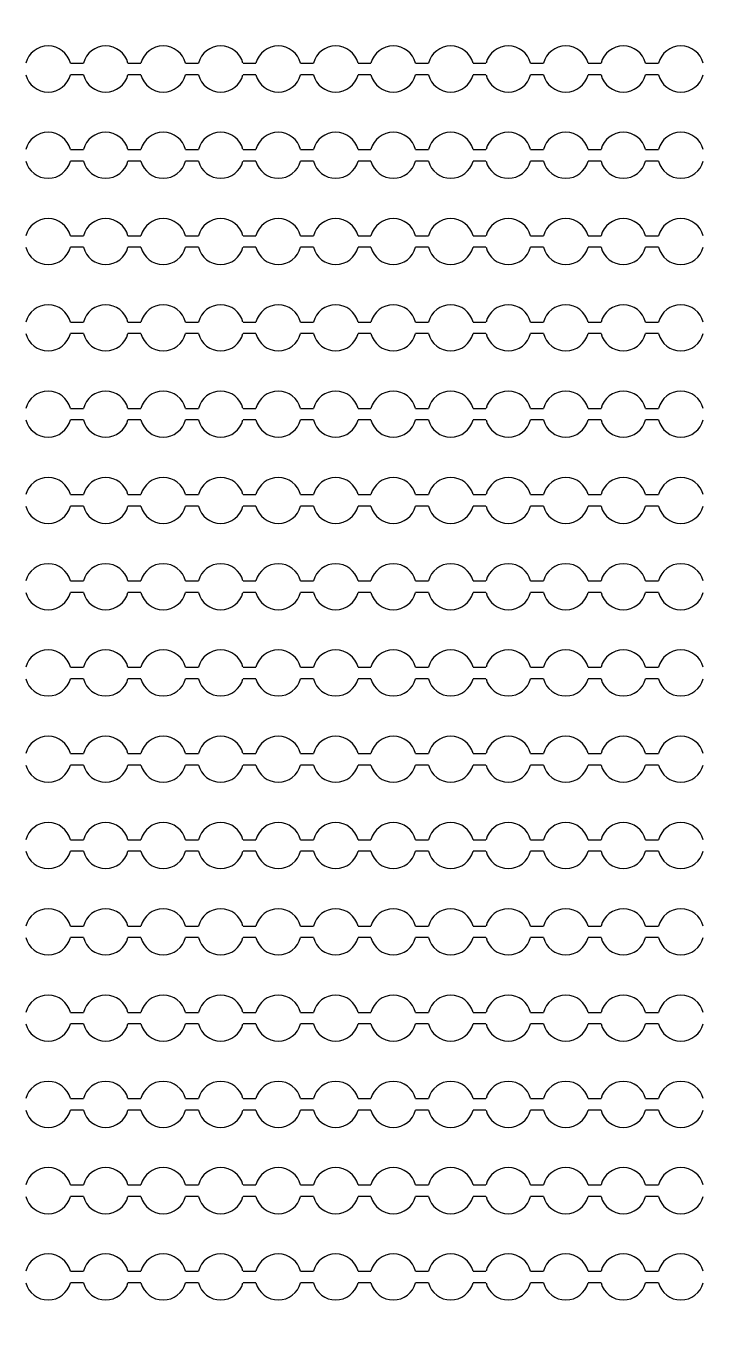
# Model space of a CAD drawing. Extents: x 4056 to 105656, y 4120 to 105720.
# Drawn here: x 31125 to 31714, y 30015 to 31140 of the extents above; entities that cross this region are included whole.
import ezdxf

# ---------------------------------------------------------------- set-up
doc = ezdxf.new("R2010")
doc.units = 13
doc.header["$MEASUREMENT"] = 0
doc.layers.add('Main Layer', color=7, linetype='Continuous', lineweight=0)

msp = doc.modelspace()

# ---------------------------------------------------------------- linework, layer by layer
for p, q in [((31163.9, 31108), (31175.1, 31108)), ((31213.9, 31108), (31225.1, 31108)), ((31263.9, 31108), (31275.1, 31108)), ((31313.9, 31108), (31325.1, 31108)), ((31363.9, 31108), (31375.1, 31108)), ((31413.9, 31108), (31425.1, 31108)), ((31463.9, 31108), (31475.1, 31108)), ((31513.9, 31108), (31525.1, 31108)), ((31563.9, 31108), (31575.1, 31108)), ((31613.9, 31108), (31625.1, 31108)), ((31663.9, 31108), (31675.1, 31108)), ((31175.1, 31098), (31163.9, 31098)), ((31225.1, 31098), (31213.9, 31098)), ((31275.1, 31098), (31263.9, 31098)), ((31325.1, 31098), (31313.9, 31098)), ((31375.1, 31098), (31363.9, 31098)), ((31425.1, 31098), (31413.9, 31098)), ((31475.1, 31098), (31463.9, 31098)), ((31525.1, 31098), (31513.9, 31098)), ((31575.1, 31098), (31563.9, 31098)), ((31625.1, 31098), (31613.9, 31098)), ((31675.1, 31098), (31663.9, 31098)), ((31163.9, 31033), (31175.1, 31033)), ((31213.9, 31033), (31225.1, 31033)), ((31263.9, 31033), (31275.1, 31033)), ((31313.9, 31033), (31325.1, 31033)), ((31363.9, 31033), (31375.1, 31033)), ((31413.9, 31033), (31425.1, 31033)), ((31463.9, 31033), (31475.1, 31033)), ((31513.9, 31033), (31525.1, 31033)), ((31563.9, 31033), (31575.1, 31033)), ((31613.9, 31033), (31625.1, 31033)), ((31663.9, 31033), (31675.1, 31033)), ((31175.1, 31023), (31163.9, 31023)), ((31225.1, 31023), (31213.9, 31023)), ((31275.1, 31023), (31263.9, 31023)), ((31325.1, 31023), (31313.9, 31023)), ((31375.1, 31023), (31363.9, 31023)), ((31425.1, 31023), (31413.9, 31023)), ((31475.1, 31023), (31463.9, 31023)), ((31525.1, 31023), (31513.9, 31023)), ((31575.1, 31023), (31563.9, 31023)), ((31625.1, 31023), (31613.9, 31023)), ((31675.1, 31023), (31663.9, 31023)), ((31163.9, 30958), (31175.1, 30958)), ((31213.9, 30958), (31225.1, 30958)), ((31263.9, 30958), (31275.1, 30958)), ((31313.9, 30958), (31325.1, 30958)), ((31363.9, 30958), (31375.1, 30958)), ((31413.9, 30958), (31425.1, 30958)), ((31463.9, 30958), (31475.1, 30958)), ((31513.9, 30958), (31525.1, 30958)), ((31563.9, 30958), (31575.1, 30958)), ((31613.9, 30958), (31625.1, 30958)), ((31663.9, 30958), (31675.1, 30958)), ((31175.1, 30948), (31163.9, 30948)), ((31225.1, 30948), (31213.9, 30948)), ((31275.1, 30948), (31263.9, 30948)), ((31325.1, 30948), (31313.9, 30948)), ((31375.1, 30948), (31363.9, 30948)), ((31425.1, 30948), (31413.9, 30948)), ((31475.1, 30948), (31463.9, 30948)), ((31525.1, 30948), (31513.9, 30948)), ((31575.1, 30948), (31563.9, 30948)), ((31625.1, 30948), (31613.9, 30948)), ((31675.1, 30948), (31663.9, 30948)), ((31163.9, 30883), (31175.1, 30883)), ((31213.9, 30883), (31225.1, 30883)), ((31263.9, 30883), (31275.1, 30883)), ((31313.9, 30883), (31325.1, 30883)), ((31363.9, 30883), (31375.1, 30883)), ((31413.9, 30883), (31425.1, 30883)), ((31463.9, 30883), (31475.1, 30883)), ((31513.9, 30883), (31525.1, 30883)), ((31563.9, 30883), (31575.1, 30883)), ((31613.9, 30883), (31625.1, 30883)), ((31663.9, 30883), (31675.1, 30883)), ((31175.1, 30873), (31163.9, 30873)), ((31225.1, 30873), (31213.9, 30873)), ((31275.1, 30873), (31263.9, 30873)), ((31325.1, 30873), (31313.9, 30873)), ((31375.1, 30873), (31363.9, 30873)), ((31425.1, 30873), (31413.9, 30873)), ((31475.1, 30873), (31463.9, 30873)), ((31525.1, 30873), (31513.9, 30873)), ((31575.1, 30873), (31563.9, 30873)), ((31625.1, 30873), (31613.9, 30873)), ((31675.1, 30873), (31663.9, 30873)), ((31163.9, 30808), (31175.1, 30808)), ((31213.9, 30808), (31225.1, 30808)), ((31263.9, 30808), (31275.1, 30808)), ((31313.9, 30808), (31325.1, 30808)), ((31363.9, 30808), (31375.1, 30808)), ((31413.9, 30808), (31425.1, 30808)), ((31463.9, 30808), (31475.1, 30808)), ((31513.9, 30808), (31525.1, 30808)), ((31563.9, 30808), (31575.1, 30808)), ((31613.9, 30808), (31625.1, 30808)), ((31663.9, 30808), (31675.1, 30808)), ((31175.1, 30798), (31163.9, 30798)), ((31225.1, 30798), (31213.9, 30798)), ((31275.1, 30798), (31263.9, 30798)), ((31325.1, 30798), (31313.9, 30798)), ((31375.1, 30798), (31363.9, 30798)), ((31425.1, 30798), (31413.9, 30798)), ((31475.1, 30798), (31463.9, 30798)), ((31525.1, 30798), (31513.9, 30798)), ((31575.1, 30798), (31563.9, 30798)), ((31625.1, 30798), (31613.9, 30798)), ((31675.1, 30798), (31663.9, 30798)), ((31163.9, 30733), (31175.1, 30733)), ((31213.9, 30733), (31225.1, 30733)), ((31263.9, 30733), (31275.1, 30733)), ((31313.9, 30733), (31325.1, 30733)), ((31363.9, 30733), (31375.1, 30733)), ((31413.9, 30733), (31425.1, 30733)), ((31463.9, 30733), (31475.1, 30733)), ((31513.9, 30733), (31525.1, 30733)), ((31563.9, 30733), (31575.1, 30733)), ((31613.9, 30733), (31625.1, 30733)), ((31663.9, 30733), (31675.1, 30733)), ((31175.1, 30723), (31163.9, 30723)), ((31225.1, 30723), (31213.9, 30723)), ((31275.1, 30723), (31263.9, 30723)), ((31325.1, 30723), (31313.9, 30723)), ((31375.1, 30723), (31363.9, 30723)), ((31425.1, 30723), (31413.9, 30723)), ((31475.1, 30723), (31463.9, 30723)), ((31525.1, 30723), (31513.9, 30723)), ((31575.1, 30723), (31563.9, 30723)), ((31625.1, 30723), (31613.9, 30723)), ((31675.1, 30723), (31663.9, 30723)), ((31163.9, 30658), (31175.1, 30658)), ((31213.9, 30658), (31225.1, 30658)), ((31263.9, 30658), (31275.1, 30658)), ((31313.9, 30658), (31325.1, 30658)), ((31363.9, 30658), (31375.1, 30658)), ((31413.9, 30658), (31425.1, 30658)), ((31463.9, 30658), (31475.1, 30658)), ((31513.9, 30658), (31525.1, 30658)), ((31563.9, 30658), (31575.1, 30658)), ((31613.9, 30658), (31625.1, 30658)), ((31663.9, 30658), (31675.1, 30658)), ((31175.1, 30648), (31163.9, 30648)), ((31225.1, 30648), (31213.9, 30648)), ((31275.1, 30648), (31263.9, 30648)), ((31325.1, 30648), (31313.9, 30648)), ((31375.1, 30648), (31363.9, 30648)), ((31425.1, 30648), (31413.9, 30648)), ((31475.1, 30648), (31463.9, 30648)), ((31525.1, 30648), (31513.9, 30648)), ((31575.1, 30648), (31563.9, 30648)), ((31625.1, 30648), (31613.9, 30648)), ((31675.1, 30648), (31663.9, 30648)), ((31163.9, 30583), (31175.1, 30583)), ((31213.9, 30583), (31225.1, 30583)), ((31263.9, 30583), (31275.1, 30583)), ((31313.9, 30583), (31325.1, 30583)), ((31363.9, 30583), (31375.1, 30583)), ((31413.9, 30583), (31425.1, 30583)), ((31463.9, 30583), (31475.1, 30583)), ((31513.9, 30583), (31525.1, 30583)), ((31563.9, 30583), (31575.1, 30583)), ((31613.9, 30583), (31625.1, 30583)), ((31663.9, 30583), (31675.1, 30583)), ((31175.1, 30573), (31163.9, 30573)), ((31225.1, 30573), (31213.9, 30573)), ((31275.1, 30573), (31263.9, 30573)), ((31325.1, 30573), (31313.9, 30573)), ((31375.1, 30573), (31363.9, 30573)), ((31425.1, 30573), (31413.9, 30573)), ((31475.1, 30573), (31463.9, 30573)), ((31525.1, 30573), (31513.9, 30573)), ((31575.1, 30573), (31563.9, 30573)), ((31625.1, 30573), (31613.9, 30573)), ((31675.1, 30573), (31663.9, 30573)), ((31163.9, 30508), (31175.1, 30508)), ((31213.9, 30508), (31225.1, 30508)), ((31263.9, 30508), (31275.1, 30508)), ((31313.9, 30508), (31325.1, 30508)), ((31363.9, 30508), (31375.1, 30508)), ((31413.9, 30508), (31425.1, 30508)), ((31463.9, 30508), (31475.1, 30508)), ((31513.9, 30508), (31525.1, 30508)), ((31563.9, 30508), (31575.1, 30508)), ((31613.9, 30508), (31625.1, 30508)), ((31663.9, 30508), (31675.1, 30508)), ((31175.1, 30498), (31163.9, 30498)), ((31225.1, 30498), (31213.9, 30498)), ((31275.1, 30498), (31263.9, 30498)), ((31325.1, 30498), (31313.9, 30498)), ((31375.1, 30498), (31363.9, 30498)), ((31425.1, 30498), (31413.9, 30498)), ((31475.1, 30498), (31463.9, 30498)), ((31525.1, 30498), (31513.9, 30498)), ((31575.1, 30498), (31563.9, 30498)), ((31625.1, 30498), (31613.9, 30498)), ((31675.1, 30498), (31663.9, 30498)), ((31163.9, 30433), (31175.1, 30433)), ((31213.9, 30433), (31225.1, 30433)), ((31263.9, 30433), (31275.1, 30433)), ((31313.9, 30433), (31325.1, 30433)), ((31363.9, 30433), (31375.1, 30433)), ((31413.9, 30433), (31425.1, 30433)), ((31463.9, 30433), (31475.1, 30433)), ((31513.9, 30433), (31525.1, 30433)), ((31563.9, 30433), (31575.1, 30433)), ((31613.9, 30433), (31625.1, 30433)), ((31663.9, 30433), (31675.1, 30433)), ((31175.1, 30423), (31163.9, 30423)), ((31225.1, 30423), (31213.9, 30423)), ((31275.1, 30423), (31263.9, 30423)), ((31325.1, 30423), (31313.9, 30423)), ((31375.1, 30423), (31363.9, 30423)), ((31425.1, 30423), (31413.9, 30423)), ((31475.1, 30423), (31463.9, 30423)), ((31525.1, 30423), (31513.9, 30423)), ((31575.1, 30423), (31563.9, 30423)), ((31625.1, 30423), (31613.9, 30423)), ((31675.1, 30423), (31663.9, 30423)), ((31163.9, 30358), (31175.1, 30358)), ((31213.9, 30358), (31225.1, 30358)), ((31263.9, 30358), (31275.1, 30358)), ((31313.9, 30358), (31325.1, 30358)), ((31363.9, 30358), (31375.1, 30358)), ((31413.9, 30358), (31425.1, 30358)), ((31463.9, 30358), (31475.1, 30358)), ((31513.9, 30358), (31525.1, 30358)), ((31563.9, 30358), (31575.1, 30358)), ((31613.9, 30358), (31625.1, 30358)), ((31663.9, 30358), (31675.1, 30358)), ((31175.1, 30348), (31163.9, 30348)), ((31225.1, 30348), (31213.9, 30348)), ((31275.1, 30348), (31263.9, 30348)), ((31325.1, 30348), (31313.9, 30348)), ((31375.1, 30348), (31363.9, 30348)), ((31425.1, 30348), (31413.9, 30348)), ((31475.1, 30348), (31463.9, 30348)), ((31525.1, 30348), (31513.9, 30348)), ((31575.1, 30348), (31563.9, 30348)), ((31625.1, 30348), (31613.9, 30348)), ((31675.1, 30348), (31663.9, 30348)), ((31163.9, 30283), (31175.1, 30283)), ((31213.9, 30283), (31225.1, 30283)), ((31263.9, 30283), (31275.1, 30283)), ((31313.9, 30283), (31325.1, 30283)), ((31363.9, 30283), (31375.1, 30283)), ((31413.9, 30283), (31425.1, 30283)), ((31463.9, 30283), (31475.1, 30283)), ((31513.9, 30283), (31525.1, 30283)), ((31563.9, 30283), (31575.1, 30283)), ((31613.9, 30283), (31625.1, 30283)), ((31663.9, 30283), (31675.1, 30283)), ((31175.1, 30273), (31163.9, 30273)), ((31225.1, 30273), (31213.9, 30273)), ((31275.1, 30273), (31263.9, 30273)), ((31325.1, 30273), (31313.9, 30273)), ((31375.1, 30273), (31363.9, 30273)), ((31425.1, 30273), (31413.9, 30273)), ((31475.1, 30273), (31463.9, 30273)), ((31525.1, 30273), (31513.9, 30273)), ((31575.1, 30273), (31563.9, 30273)), ((31625.1, 30273), (31613.9, 30273)), ((31675.1, 30273), (31663.9, 30273)), ((31163.9, 30208), (31175.1, 30208)), ((31213.9, 30208), (31225.1, 30208)), ((31263.9, 30208), (31275.1, 30208)), ((31313.9, 30208), (31325.1, 30208)), ((31363.9, 30208), (31375.1, 30208)), ((31413.9, 30208), (31425.1, 30208)), ((31463.9, 30208), (31475.1, 30208)), ((31513.9, 30208), (31525.1, 30208)), ((31563.9, 30208), (31575.1, 30208)), ((31613.9, 30208), (31625.1, 30208)), ((31663.9, 30208), (31675.1, 30208)), ((31175.1, 30198), (31163.9, 30198)), ((31225.1, 30198), (31213.9, 30198)), ((31275.1, 30198), (31263.9, 30198)), ((31325.1, 30198), (31313.9, 30198)), ((31375.1, 30198), (31363.9, 30198)), ((31425.1, 30198), (31413.9, 30198)), ((31475.1, 30198), (31463.9, 30198)), ((31525.1, 30198), (31513.9, 30198)), ((31575.1, 30198), (31563.9, 30198)), ((31625.1, 30198), (31613.9, 30198)), ((31675.1, 30198), (31663.9, 30198)), ((31163.9, 30133), (31175.1, 30133)), ((31213.9, 30133), (31225.1, 30133)), ((31263.9, 30133), (31275.1, 30133)), ((31313.9, 30133), (31325.1, 30133)), ((31363.9, 30133), (31375.1, 30133)), ((31413.9, 30133), (31425.1, 30133)), ((31463.9, 30133), (31475.1, 30133)), ((31513.9, 30133), (31525.1, 30133)), ((31563.9, 30133), (31575.1, 30133)), ((31613.9, 30133), (31625.1, 30133)), ((31663.9, 30133), (31675.1, 30133)), ((31175.1, 30123), (31163.9, 30123)), ((31225.1, 30123), (31213.9, 30123)), ((31275.1, 30123), (31263.9, 30123)), ((31325.1, 30123), (31313.9, 30123)), ((31375.1, 30123), (31363.9, 30123)), ((31425.1, 30123), (31413.9, 30123)), ((31475.1, 30123), (31463.9, 30123)), ((31525.1, 30123), (31513.9, 30123)), ((31575.1, 30123), (31563.9, 30123)), ((31625.1, 30123), (31613.9, 30123)), ((31675.1, 30123), (31663.9, 30123)), ((31163.9, 30058), (31175.1, 30058)), ((31213.9, 30058), (31225.1, 30058)), ((31263.9, 30058), (31275.1, 30058)), ((31313.9, 30058), (31325.1, 30058)), ((31363.9, 30058), (31375.1, 30058)), ((31413.9, 30058), (31425.1, 30058)), ((31463.9, 30058), (31475.1, 30058)), ((31513.9, 30058), (31525.1, 30058)), ((31563.9, 30058), (31575.1, 30058)), ((31613.9, 30058), (31625.1, 30058)), ((31663.9, 30058), (31675.1, 30058)), ((31175.1, 30048), (31163.9, 30048)), ((31225.1, 30048), (31213.9, 30048)), ((31275.1, 30048), (31263.9, 30048)), ((31325.1, 30048), (31313.9, 30048)), ((31375.1, 30048), (31363.9, 30048)), ((31425.1, 30048), (31413.9, 30048)), ((31475.1, 30048), (31463.9, 30048)), ((31525.1, 30048), (31513.9, 30048)), ((31575.1, 30048), (31563.9, 30048)), ((31625.1, 30048), (31613.9, 30048)), ((31675.1, 30048), (31663.9, 30048))]:
    msp.add_line(p, q)
for centre, start, end in [((31144.5, 31103), 14.4775, 165.5225), ((31194.5, 31103), 14.4775, 165.5225), ((31244.5, 31103), 14.4775, 165.5225), ((31294.5, 31103), 14.4775, 165.5225), ((31344.5, 31103), 14.4775, 165.5225), ((31394.5, 31103), 14.4775, 165.5225), ((31444.5, 31103), 14.4775, 165.5225), ((31494.5, 31103), 14.4775, 165.5225), ((31544.5, 31103), 14.4775, 165.5225), ((31594.5, 31103), 14.4775, 165.5225), ((31644.5, 31103), 14.4775, 165.5225), ((31694.5, 31103), 14.4775, 165.5225), ((31144.5, 31103), 194.4775, 345.5225), ((31194.5, 31103), 194.4775, 345.5225), ((31244.5, 31103), 194.4775, 345.5225), ((31294.5, 31103), 194.4775, 345.5225), ((31344.5, 31103), 194.4775, 345.5225), ((31394.5, 31103), 194.4775, 345.5225), ((31444.5, 31103), 194.4775, 345.5225), ((31494.5, 31103), 194.4775, 345.5225), ((31544.5, 31103), 194.4775, 345.5225), ((31594.5, 31103), 194.4775, 345.5225), ((31644.5, 31103), 194.4775, 345.5225), ((31694.5, 31103), 194.4775, 345.5225), ((31144.5, 31028), 14.4775, 165.5225), ((31194.5, 31028), 14.4775, 165.5225), ((31244.5, 31028), 14.4775, 165.5225), ((31294.5, 31028), 14.4775, 165.5225), ((31344.5, 31028), 14.4775, 165.5225), ((31394.5, 31028), 14.4775, 165.5225), ((31444.5, 31028), 14.4775, 165.5225), ((31494.5, 31028), 14.4775, 165.5225), ((31544.5, 31028), 14.4775, 165.5225), ((31594.5, 31028), 14.4775, 165.5225), ((31644.5, 31028), 14.4775, 165.5225), ((31694.5, 31028), 14.4775, 165.5225), ((31144.5, 31028), 194.4775, 345.5225), ((31194.5, 31028), 194.4775, 345.5225), ((31244.5, 31028), 194.4775, 345.5225), ((31294.5, 31028), 194.4775, 345.5225), ((31344.5, 31028), 194.4775, 345.5225), ((31394.5, 31028), 194.4775, 345.5225), ((31444.5, 31028), 194.4775, 345.5225), ((31494.5, 31028), 194.4775, 345.5225), ((31544.5, 31028), 194.4775, 345.5225), ((31594.5, 31028), 194.4775, 345.5225), ((31644.5, 31028), 194.4775, 345.5225), ((31694.5, 31028), 194.4775, 345.5225), ((31144.5, 30953), 14.4775, 165.5225), ((31194.5, 30953), 14.4775, 165.5225), ((31244.5, 30953), 14.4775, 165.5225), ((31294.5, 30953), 14.4775, 165.5225), ((31344.5, 30953), 14.4775, 165.5225), ((31394.5, 30953), 14.4775, 165.5225), ((31444.5, 30953), 14.4775, 165.5225), ((31494.5, 30953), 14.4775, 165.5225), ((31544.5, 30953), 14.4775, 165.5225), ((31594.5, 30953), 14.4775, 165.5225), ((31644.5, 30953), 14.4775, 165.5225), ((31694.5, 30953), 14.4775, 165.5225), ((31144.5, 30953), 194.4775, 345.5225), ((31194.5, 30953), 194.4775, 345.5225), ((31244.5, 30953), 194.4775, 345.5225), ((31294.5, 30953), 194.4775, 345.5225), ((31344.5, 30953), 194.4775, 345.5225), ((31394.5, 30953), 194.4775, 345.5225), ((31444.5, 30953), 194.4775, 345.5225), ((31494.5, 30953), 194.4775, 345.5225), ((31544.5, 30953), 194.4775, 345.5225), ((31594.5, 30953), 194.4775, 345.5225), ((31644.5, 30953), 194.4775, 345.5225), ((31694.5, 30953), 194.4775, 345.5225), ((31144.5, 30878), 14.4775, 165.5225), ((31194.5, 30878), 14.4775, 165.5225), ((31244.5, 30878), 14.4775, 165.5225), ((31294.5, 30878), 14.4775, 165.5225), ((31344.5, 30878), 14.4775, 165.5225), ((31394.5, 30878), 14.4775, 165.5225), ((31444.5, 30878), 14.4775, 165.5225), ((31494.5, 30878), 14.4775, 165.5225), ((31544.5, 30878), 14.4775, 165.5225), ((31594.5, 30878), 14.4775, 165.5225), ((31644.5, 30878), 14.4775, 165.5225), ((31694.5, 30878), 14.4775, 165.5225), ((31144.5, 30878), 194.4775, 345.5225), ((31194.5, 30878), 194.4775, 345.5225), ((31244.5, 30878), 194.4775, 345.5225), ((31294.5, 30878), 194.4775, 345.5225), ((31344.5, 30878), 194.4775, 345.5225), ((31394.5, 30878), 194.4775, 345.5225), ((31444.5, 30878), 194.4775, 345.5225), ((31494.5, 30878), 194.4775, 345.5225), ((31544.5, 30878), 194.4775, 345.5225), ((31594.5, 30878), 194.4775, 345.5225), ((31644.5, 30878), 194.4775, 345.5225), ((31694.5, 30878), 194.4775, 345.5225), ((31144.5, 30803), 14.4775, 165.5225), ((31194.5, 30803), 14.4775, 165.5225), ((31244.5, 30803), 14.4775, 165.5225), ((31294.5, 30803), 14.4775, 165.5225), ((31344.5, 30803), 14.4775, 165.5225), ((31394.5, 30803), 14.4775, 165.5225), ((31444.5, 30803), 14.4775, 165.5225), ((31494.5, 30803), 14.4775, 165.5225), ((31544.5, 30803), 14.4775, 165.5225), ((31594.5, 30803), 14.4775, 165.5225), ((31644.5, 30803), 14.4775, 165.5225), ((31694.5, 30803), 14.4775, 165.5225), ((31144.5, 30803), 194.4775, 345.5225), ((31194.5, 30803), 194.4775, 345.5225), ((31244.5, 30803), 194.4775, 345.5225), ((31294.5, 30803), 194.4775, 345.5225), ((31344.5, 30803), 194.4775, 345.5225), ((31394.5, 30803), 194.4775, 345.5225), ((31444.5, 30803), 194.4775, 345.5225), ((31494.5, 30803), 194.4775, 345.5225), ((31544.5, 30803), 194.4775, 345.5225), ((31594.5, 30803), 194.4775, 345.5225), ((31644.5, 30803), 194.4775, 345.5225), ((31694.5, 30803), 194.4775, 345.5225), ((31144.5, 30728), 14.4775, 165.5225), ((31194.5, 30728), 14.4775, 165.5225), ((31244.5, 30728), 14.4775, 165.5225), ((31294.5, 30728), 14.4775, 165.5225), ((31344.5, 30728), 14.4775, 165.5225), ((31394.5, 30728), 14.4775, 165.5225), ((31444.5, 30728), 14.4775, 165.5225), ((31494.5, 30728), 14.4775, 165.5225), ((31544.5, 30728), 14.4775, 165.5225), ((31594.5, 30728), 14.4775, 165.5225), ((31644.5, 30728), 14.4775, 165.5225), ((31694.5, 30728), 14.4775, 165.5225), ((31144.5, 30728), 194.4775, 345.5225), ((31194.5, 30728), 194.4775, 345.5225), ((31244.5, 30728), 194.4775, 345.5225), ((31294.5, 30728), 194.4775, 345.5225), ((31344.5, 30728), 194.4775, 345.5225), ((31394.5, 30728), 194.4775, 345.5225), ((31444.5, 30728), 194.4775, 345.5225), ((31494.5, 30728), 194.4775, 345.5225), ((31544.5, 30728), 194.4775, 345.5225), ((31594.5, 30728), 194.4775, 345.5225), ((31644.5, 30728), 194.4775, 345.5225), ((31694.5, 30728), 194.4775, 345.5225), ((31144.5, 30653), 14.4775, 165.5225), ((31194.5, 30653), 14.4775, 165.5225), ((31244.5, 30653), 14.4775, 165.5225), ((31294.5, 30653), 14.4775, 165.5225), ((31344.5, 30653), 14.4775, 165.5225), ((31394.5, 30653), 14.4775, 165.5225), ((31444.5, 30653), 14.4775, 165.5225), ((31494.5, 30653), 14.4775, 165.5225), ((31544.5, 30653), 14.4775, 165.5225), ((31594.5, 30653), 14.4775, 165.5225), ((31644.5, 30653), 14.4775, 165.5225), ((31694.5, 30653), 14.4775, 165.5225), ((31144.5, 30653), 194.4775, 345.5225), ((31194.5, 30653), 194.4775, 345.5225), ((31244.5, 30653), 194.4775, 345.5225), ((31294.5, 30653), 194.4775, 345.5225), ((31344.5, 30653), 194.4775, 345.5225), ((31394.5, 30653), 194.4775, 345.5225), ((31444.5, 30653), 194.4775, 345.5225), ((31494.5, 30653), 194.4775, 345.5225), ((31544.5, 30653), 194.4775, 345.5225), ((31594.5, 30653), 194.4775, 345.5225), ((31644.5, 30653), 194.4775, 345.5225), ((31694.5, 30653), 194.4775, 345.5225), ((31144.5, 30578), 14.4775, 165.5225), ((31194.5, 30578), 14.4775, 165.5225), ((31244.5, 30578), 14.4775, 165.5225), ((31294.5, 30578), 14.4775, 165.5225), ((31344.5, 30578), 14.4775, 165.5225), ((31394.5, 30578), 14.4775, 165.5225), ((31444.5, 30578), 14.4775, 165.5225), ((31494.5, 30578), 14.4775, 165.5225), ((31544.5, 30578), 14.4775, 165.5225), ((31594.5, 30578), 14.4775, 165.5225), ((31644.5, 30578), 14.4775, 165.5225), ((31694.5, 30578), 14.4775, 165.5225), ((31144.5, 30578), 194.4775, 345.5225), ((31194.5, 30578), 194.4775, 345.5225), ((31244.5, 30578), 194.4775, 345.5225), ((31294.5, 30578), 194.4775, 345.5225), ((31344.5, 30578), 194.4775, 345.5225), ((31394.5, 30578), 194.4775, 345.5225), ((31444.5, 30578), 194.4775, 345.5225), ((31494.5, 30578), 194.4775, 345.5225), ((31544.5, 30578), 194.4775, 345.5225), ((31594.5, 30578), 194.4775, 345.5225), ((31644.5, 30578), 194.4775, 345.5225), ((31694.5, 30578), 194.4775, 345.5225), ((31144.5, 30503), 14.4775, 165.5225), ((31194.5, 30503), 14.4775, 165.5225), ((31244.5, 30503), 14.4775, 165.5225), ((31294.5, 30503), 14.4775, 165.5225), ((31344.5, 30503), 14.4775, 165.5225), ((31394.5, 30503), 14.4775, 165.5225), ((31444.5, 30503), 14.4775, 165.5225), ((31494.5, 30503), 14.4775, 165.5225), ((31544.5, 30503), 14.4775, 165.5225), ((31594.5, 30503), 14.4775, 165.5225), ((31644.5, 30503), 14.4775, 165.5225), ((31694.5, 30503), 14.4775, 165.5225), ((31144.5, 30503), 194.4775, 345.5225), ((31194.5, 30503), 194.4775, 345.5225), ((31244.5, 30503), 194.4775, 345.5225), ((31294.5, 30503), 194.4775, 345.5225), ((31344.5, 30503), 194.4775, 345.5225), ((31394.5, 30503), 194.4775, 345.5225), ((31444.5, 30503), 194.4775, 345.5225), ((31494.5, 30503), 194.4775, 345.5225), ((31544.5, 30503), 194.4775, 345.5225), ((31594.5, 30503), 194.4775, 345.5225), ((31644.5, 30503), 194.4775, 345.5225), ((31694.5, 30503), 194.4775, 345.5225), ((31144.5, 30428), 14.4775, 165.5225), ((31194.5, 30428), 14.4775, 165.5225), ((31244.5, 30428), 14.4775, 165.5225), ((31294.5, 30428), 14.4775, 165.5225), ((31344.5, 30428), 14.4775, 165.5225), ((31394.5, 30428), 14.4775, 165.5225), ((31444.5, 30428), 14.4775, 165.5225), ((31494.5, 30428), 14.4775, 165.5225), ((31544.5, 30428), 14.4775, 165.5225), ((31594.5, 30428), 14.4775, 165.5225), ((31644.5, 30428), 14.4775, 165.5225), ((31694.5, 30428), 14.4775, 165.5225), ((31144.5, 30428), 194.4775, 345.5225), ((31194.5, 30428), 194.4775, 345.5225), ((31244.5, 30428), 194.4775, 345.5225), ((31294.5, 30428), 194.4775, 345.5225), ((31344.5, 30428), 194.4775, 345.5225), ((31394.5, 30428), 194.4775, 345.5225), ((31444.5, 30428), 194.4775, 345.5225), ((31494.5, 30428), 194.4775, 345.5225), ((31544.5, 30428), 194.4775, 345.5225), ((31594.5, 30428), 194.4775, 345.5225), ((31644.5, 30428), 194.4775, 345.5225), ((31694.5, 30428), 194.4775, 345.5225), ((31144.5, 30353), 14.4775, 165.5225), ((31194.5, 30353), 14.4775, 165.5225), ((31244.5, 30353), 14.4775, 165.5225), ((31294.5, 30353), 14.4775, 165.5225), ((31344.5, 30353), 14.4775, 165.5225), ((31394.5, 30353), 14.4775, 165.5225), ((31444.5, 30353), 14.4775, 165.5225), ((31494.5, 30353), 14.4775, 165.5225), ((31544.5, 30353), 14.4775, 165.5225), ((31594.5, 30353), 14.4775, 165.5225), ((31644.5, 30353), 14.4775, 165.5225), ((31694.5, 30353), 14.4775, 165.5225), ((31144.5, 30353), 194.4775, 345.5225), ((31194.5, 30353), 194.4775, 345.5225), ((31244.5, 30353), 194.4775, 345.5225), ((31294.5, 30353), 194.4775, 345.5225), ((31344.5, 30353), 194.4775, 345.5225), ((31394.5, 30353), 194.4775, 345.5225), ((31444.5, 30353), 194.4775, 345.5225), ((31494.5, 30353), 194.4775, 345.5225), ((31544.5, 30353), 194.4775, 345.5225), ((31594.5, 30353), 194.4775, 345.5225), ((31644.5, 30353), 194.4775, 345.5225), ((31694.5, 30353), 194.4775, 345.5225), ((31144.5, 30278), 14.4775, 165.5225), ((31194.5, 30278), 14.4775, 165.5225), ((31244.5, 30278), 14.4775, 165.5225), ((31294.5, 30278), 14.4775, 165.5225), ((31344.5, 30278), 14.4775, 165.5225), ((31394.5, 30278), 14.4775, 165.5225), ((31444.5, 30278), 14.4775, 165.5225), ((31494.5, 30278), 14.4775, 165.5225), ((31544.5, 30278), 14.4775, 165.5225), ((31594.5, 30278), 14.4775, 165.5225), ((31644.5, 30278), 14.4775, 165.5225), ((31694.5, 30278), 14.4775, 165.5225), ((31144.5, 30278), 194.4775, 345.5225), ((31194.5, 30278), 194.4775, 345.5225), ((31244.5, 30278), 194.4775, 345.5225), ((31294.5, 30278), 194.4775, 345.5225), ((31344.5, 30278), 194.4775, 345.5225), ((31394.5, 30278), 194.4775, 345.5225), ((31444.5, 30278), 194.4775, 345.5225), ((31494.5, 30278), 194.4775, 345.5225), ((31544.5, 30278), 194.4775, 345.5225), ((31594.5, 30278), 194.4775, 345.5225), ((31644.5, 30278), 194.4775, 345.5225), ((31694.5, 30278), 194.4775, 345.5225), ((31144.5, 30203), 14.4775, 165.5225), ((31194.5, 30203), 14.4775, 165.5225), ((31244.5, 30203), 14.4775, 165.5225), ((31294.5, 30203), 14.4775, 165.5225), ((31344.5, 30203), 14.4775, 165.5225), ((31394.5, 30203), 14.4775, 165.5225), ((31444.5, 30203), 14.4775, 165.5225), ((31494.5, 30203), 14.4775, 165.5225), ((31544.5, 30203), 14.4775, 165.5225), ((31594.5, 30203), 14.4775, 165.5225), ((31644.5, 30203), 14.4775, 165.5225), ((31694.5, 30203), 14.4775, 165.5225), ((31144.5, 30203), 194.4775, 345.5225), ((31194.5, 30203), 194.4775, 345.5225), ((31244.5, 30203), 194.4775, 345.5225), ((31294.5, 30203), 194.4775, 345.5225), ((31344.5, 30203), 194.4775, 345.5225), ((31394.5, 30203), 194.4775, 345.5225), ((31444.5, 30203), 194.4775, 345.5225), ((31494.5, 30203), 194.4775, 345.5225), ((31544.5, 30203), 194.4775, 345.5225), ((31594.5, 30203), 194.4775, 345.5225), ((31644.5, 30203), 194.4775, 345.5225), ((31694.5, 30203), 194.4775, 345.5225), ((31144.5, 30128), 14.4775, 165.5225), ((31194.5, 30128), 14.4775, 165.5225), ((31244.5, 30128), 14.4775, 165.5225), ((31294.5, 30128), 14.4775, 165.5225), ((31344.5, 30128), 14.4775, 165.5225), ((31394.5, 30128), 14.4775, 165.5225), ((31444.5, 30128), 14.4775, 165.5225), ((31494.5, 30128), 14.4775, 165.5225), ((31544.5, 30128), 14.4775, 165.5225), ((31594.5, 30128), 14.4775, 165.5225), ((31644.5, 30128), 14.4775, 165.5225), ((31694.5, 30128), 14.4775, 165.5225), ((31144.5, 30128), 194.4775, 345.5225), ((31194.5, 30128), 194.4775, 345.5225), ((31244.5, 30128), 194.4775, 345.5225), ((31294.5, 30128), 194.4775, 345.5225), ((31344.5, 30128), 194.4775, 345.5225), ((31394.5, 30128), 194.4775, 345.5225), ((31444.5, 30128), 194.4775, 345.5225), ((31494.5, 30128), 194.4775, 345.5225), ((31544.5, 30128), 194.4775, 345.5225), ((31594.5, 30128), 194.4775, 345.5225), ((31644.5, 30128), 194.4775, 345.5225), ((31694.5, 30128), 194.4775, 345.5225), ((31144.5, 30053), 14.4775, 165.5225), ((31194.5, 30053), 14.4775, 165.5225), ((31244.5, 30053), 14.4775, 165.5225), ((31294.5, 30053), 14.4775, 165.5225), ((31344.5, 30053), 14.4775, 165.5225), ((31394.5, 30053), 14.4775, 165.5225), ((31444.5, 30053), 14.4775, 165.5225), ((31494.5, 30053), 14.4775, 165.5225), ((31544.5, 30053), 14.4775, 165.5225), ((31594.5, 30053), 14.4775, 165.5225), ((31644.5, 30053), 14.4775, 165.5225), ((31694.5, 30053), 14.4775, 165.5225), ((31144.5, 30053), 194.4775, 345.5225), ((31194.5, 30053), 194.4775, 345.5225), ((31244.5, 30053), 194.4775, 345.5225), ((31294.5, 30053), 194.4775, 345.5225), ((31344.5, 30053), 194.4775, 345.5225), ((31394.5, 30053), 194.4775, 345.5225), ((31444.5, 30053), 194.4775, 345.5225), ((31494.5, 30053), 194.4775, 345.5225), ((31544.5, 30053), 194.4775, 345.5225), ((31594.5, 30053), 194.4775, 345.5225), ((31644.5, 30053), 194.4775, 345.5225), ((31694.5, 30053), 194.4775, 345.5225)]:
    msp.add_arc(centre, 20, start, end)
at = {"layer": 'Main Layer'}
msp.add_circle((54856, 54920.5), 50800, dxfattribs=at)

doc.saveas('drawing.dxf')
